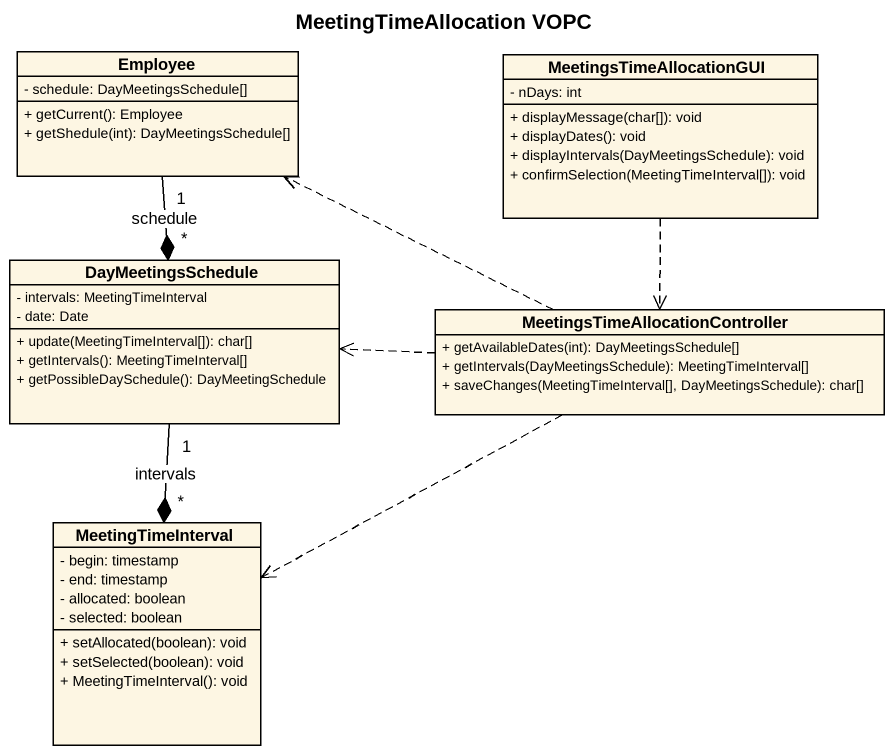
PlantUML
@startuml
title MeetingTimeAllocation VOPC
hide circle
hide empty members
skinparam classAttributeIconSize 0
class Employee {
  - schedule: DayMeetingsSchedule[]
  + getCurrent(): Employee
  + getShedule(int): DayMeetingsSchedule[]
}
class MeetingsTimeAllocationGUI {
  - nDays: int
  + displayMessage(char[]): void
  + displayDates(): void
  + displayIntervals(DayMeetingsSchedule): void
  + confirmSelection(MeetingTimeInterval[]): void
}
class DayMeetingsSchedule {
  - intervals: MeetingTimeInterval
  - date: Date
  + update(MeetingTimeInterval[]): char[]
  + getIntervals(): MeetingTimeInterval[]
  + getPossibleDaySchedule(): DayMeetingSchedule
}
class "MeetingsTimeAllocationController" as MeetingsTimeAllocationContro {
  + getAvailableDates(int): DayMeetingsSchedule[]
  + getIntervals(DayMeetingsSchedule): MeetingTimeInterval[]
  + saveChanges(MeetingTimeInterval[], DayMeetingsSchedule): char[]
}
class MeetingTimeInterval {
  - begin: timestamp
  - end: timestamp
  - allocated: boolean
  - selected: boolean
  + setAllocated(boolean): void
  + setSelected(boolean): void
  + MeetingTimeInterval(): void
}
Employee "1" --* "*" DayMeetingsSchedule : schedule
MeetingsTimeAllocationGUI ..> MeetingsTimeAllocationContro
DayMeetingsSchedule "1" --* "*" MeetingTimeInterval : intervals
MeetingsTimeAllocationContro .left.> Employee
MeetingsTimeAllocationContro .left.> DayMeetingsSchedule
MeetingsTimeAllocationContro .left.> MeetingTimeInterval
@enduml
